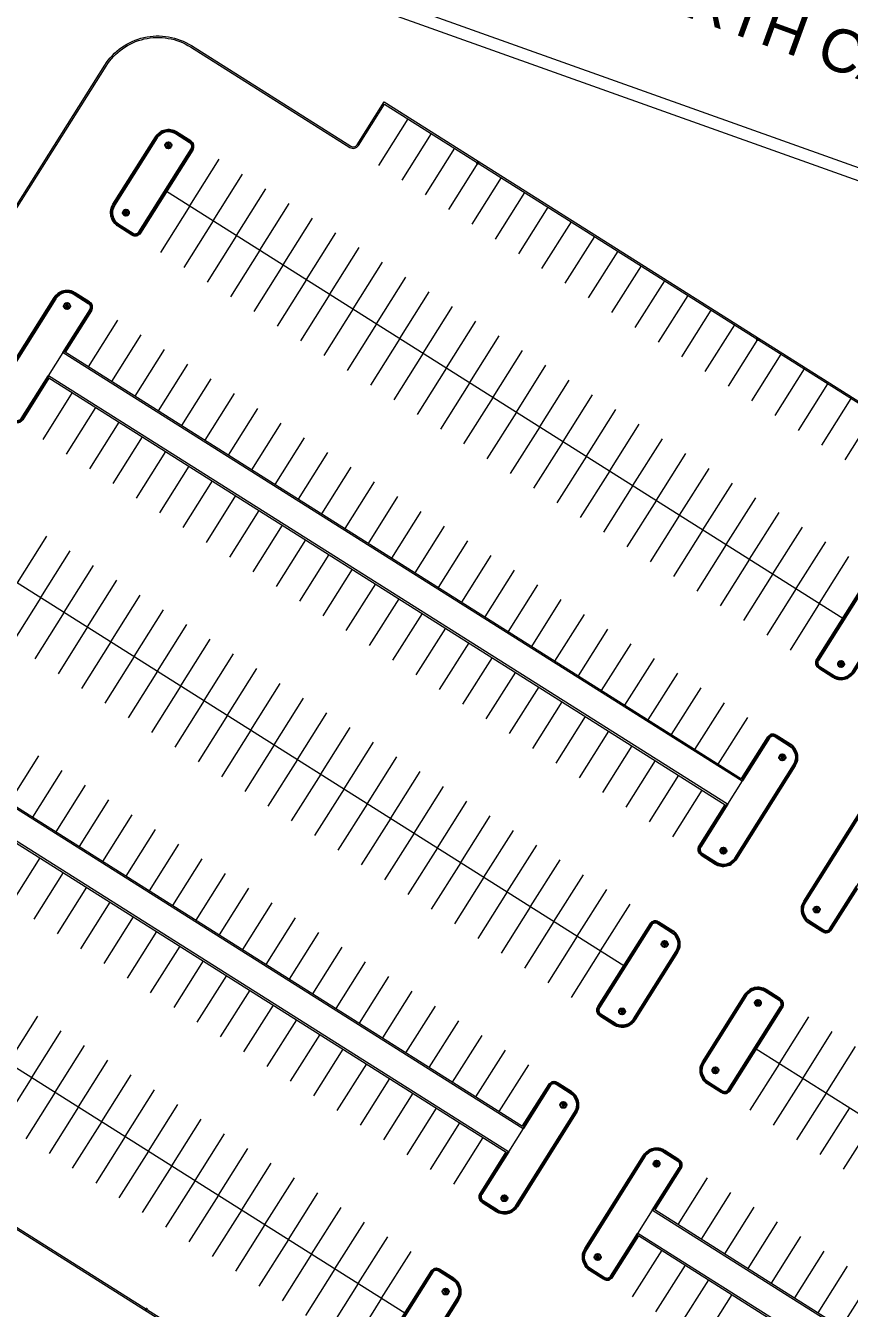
# Model space of a CAD drawing. Header units: feet. Extents: x 6763715 to 6770513, y 1886699 to 1891873.
# Drawn here: x 6766305.8 to 6766574.7, y 1890306.2 to 1890724.6 of the extents above; entities that cross this region are included whole.
import ezdxf

# ---------------------------------------------------------------- set-up
doc = ezdxf.new("R2010")
doc.units = ezdxf.units.FT
doc.header["$LTSCALE"] = 48
doc.header["$MEASUREMENT"] = 0
doc.linetypes.add('PHANTOM2', pattern=[1.25, 0.625, -0.125, 0.125, -0.125, 0.125, -0.125])
doc.layers.get('0').update_dxf_attribs({"lineweight": 0})
for name, color, linetype, lineweight in [('C-PROP', 7, 'PHANTOM2', 0), ('C-ROAD', 5, 'Continuous', 0), ('L-Hedr-Prop', 2, 'Continuous', 18), ('L-SITE-WALK', 6, 'Continuous', 0)]:
    doc.layers.add(name, color=color, linetype=linetype, lineweight=lineweight)
for name, color, linetype in [('C-ROAD-IDEN', 7, 'Continuous'), ('L-Curb-Back-Prop', 5, 'Continuous'), ('L-Curb-Prop', 5, 'Continuous'), ('L-Eqpt-Prop', 4, 'Continuous'), ('L-Lite-Prop', 2, 'Continuous'), ('L-Strp-Prop', 3, 'Continuous')]:
    doc.layers.add(name, color=color, linetype=linetype)
doc.layers.get('L-Lite-Prop').off()
doc.styles.get("Standard").update_dxf_attribs({"font": 'arial.ttf'})

# ---------------------------------------------------------------- blocks, each defined once
blk = doc.blocks.new('Island-End2')
at = {"layer": 'L-Curb-Back-Prop'}
blk.add_lwpolyline([(0, 54), (0, 252, 0.414214), (-18, 270), (-84, 270, 0.414214), (-138, 216), (-138, -216, 0.414214), (-84, -270), (-18, -270, 0.414214), (0, -252), (0, -54)], format="xyb", dxfattribs=at)
at = {"layer": 'L-Curb-Prop'}
blk.add_lwpolyline([(6, 60), (6, 252, 0.414214), (-18, 276), (-84, 276, 0.414214), (-144, 216), (-144, -216, 0.414214), (-84, -276), (-18, -276, 0.414214), (6, -252), (6, -60)], format="xyb", dxfattribs=at)
at = {"layer": 'L-Hedr-Prop'}
blk.add_line((0, -54), (0, 54), dxfattribs=at)
blk = doc.blocks.new('Pkg1')
at = {"layer": 'L-Strp-Prop', "lineweight": 0}
blk.add_line((0, 0), (0, -216), dxfattribs=at)
blk = doc.blocks.new('Island-End')
at = {"layer": 'L-Curb-Back-Prop'}
blk.add_lwpolyline([(-90, -210), (-24, -210, 0.414214), (-6, -192), (-6, 192, 0.414214), (-24, 210), (-90, 210, 0.414214), (-144, 156), (-144, -156, 0.414214)], format="xyb", close=True, dxfattribs=at)
at = {"layer": 'L-Curb-Prop'}
blk.add_lwpolyline([(-90, -216), (-24, -216, 0.414214), (0, -192), (0, 192, 0.414214), (-24, 216), (-90, 216, 0.414214), (-150, 156), (-150, -156, 0.414214)], format="xyb", close=True, dxfattribs=at)
blk = doc.blocks.new('Lite1')
blk.add_line((0, -36), (0, -12))
blk.add_lwpolyline([(34, -104), (34, -36), (-34, -36), (-34, -104)], close=True)
blk.add_circle((0, 0), 12)
at = {"layer": 'Defpoints'}
blk.add_circle((0, -57), 3, dxfattribs=at)
blk = doc.blocks.new('Sign-Aisle')
at = {"transparency": 33554687}
h = blk.add_hatch(color=256, dxfattribs=at)
h.dxf.hatch_style = 1
edge = h.paths.add_edge_path()
edge.add_line((-3.5, 6), (-3.5, -6))
edge.add_line((-3.5, -6), (6.9, 0))
edge.add_line((6.9, 0), (-3.5, 6))
blk.add_lwpolyline([(-3.5, 6), (-3.5, -6), (6.9, 0)], close=True)
blk.add_circle((0, 0), 12)

msp = doc.modelspace()

# ---------------------------------------------------------------- linework, layer by layer
at = {"layer": 'C-PROP', "ltscale": 0.02, "const_width": 6, "elevation": -178.8}
msp.add_lwpolyline([(6769012.67, 1888295.37, 0.136105), (6767938.83, 1887977.76, -0.282387), (6765535.01, 1887963.21), (6765125.2, 1887960.53), (6765008.26, 1888061.18), (6763829.05, 1890965.33), (6763828.78, 1890985.96), (6763983.43, 1891051.43), (6764153.83, 1890819.55), (6764199.85, 1890842), (6764151.8, 1891122.84, -0.016472), (6764351.86, 1891197.56, -0.000343), (6765614.04, 1891619.04, -0.151573), (6766084.72, 1891639.02, -0.00004), (6767109.8, 1891365.37), (6767424.22, 1891242.17)], format="xyb", dxfattribs=at)
at = {"layer": 'C-ROAD', "lineweight": 0}
msp.add_line((6766335.48, 1890764.72), (6767050.72, 1890509.64), dxfattribs=at)
at = {"layer": 'L-Curb-Back-Prop', "lineweight": 0}
for p, q in [((6766510.51, 1890338.23), (6766633.16, 1890260.89)), ((6766628.36, 1890253.27), (6766505.71, 1890330.62))]:
    msp.add_line(p, q, dxfattribs=at)
msp.add_lwpolyline([(6766252.09, 1890627.71), (6766269.85, 1890616.51, 0.414214), (6766271.92, 1890616.97), (6766331.67, 1890711.71, -0.414214), (6766359.94, 1890718.11), (6766411.96, 1890685.31, 0.414214), (6766414.03, 1890685.78), (6766422.83, 1890699.73), (6766606.38, 1890583.98)], format="xyb", dxfattribs=at)
for points in [[(6766318.09, 1890618.01), (6766539.7, 1890478.25)], [(6766534.9, 1890470.64), (6766313.28, 1890610.4)], [(6766200.93, 1890533.47), (6766468.22, 1890364.9)], [(6766463.42, 1890357.29), (6766196.13, 1890525.86)]]:
    msp.add_lwpolyline(points, dxfattribs=at)
at = {"layer": 'L-Curb-Back-Prop', "lineweight": 0, "elevation": 0}
msp.add_lwpolyline([(6766206.43, 1890371.58), (6766215.23, 1890385.54, -0.414214), (6766217.3, 1890386.01), (6766412.26, 1890263.05)], format="xyb", dxfattribs=at)
at = {"layer": 'L-Curb-Prop', "lineweight": 0}
for p, q in [((6766422.99, 1890699.04), (6766605.69, 1890583.82)), ((6766318.77, 1890618.17), (6766539.54, 1890478.94)), ((6766313.44, 1890609.71), (6766534.21, 1890470.48)), ((6766201.62, 1890533.63), (6766468.07, 1890365.6)), ((6766196.28, 1890525.17), (6766462.73, 1890357.14)), ((6766511.2, 1890338.39), (6766633.01, 1890261.58)), ((6766505.87, 1890329.93), (6766627.67, 1890253.12))]:
    msp.add_line(p, q, dxfattribs=at)
msp.add_lwpolyline([(6766251.82, 1890627.28), (6766269.59, 1890616.08, 0.414214), (6766272.34, 1890616.71), (6766332.09, 1890711.44, -0.414214), (6766359.67, 1890717.69), (6766411.69, 1890684.89, 0.414214), (6766414.45, 1890685.51), (6766422.99, 1890699.04)], format="xyb", dxfattribs=at)
at = {"layer": 'L-Curb-Prop', "lineweight": 0, "elevation": 0}
msp.add_lwpolyline([(6766206.27, 1890372.27), (6766214.81, 1890385.81, -0.414214), (6766217.56, 1890386.43), (6766412.53, 1890263.48)], format="xyb", dxfattribs=at)
at = {"layer": 'L-SITE-WALK', "lineweight": 0}
msp.add_lwpolyline([(6766334.13, 1890760.95), (6767049.38, 1890505.87)], dxfattribs=at)
at = {"layer": 'L-Strp-Prop', "lineweight": 0}
for p, q in [((6766351.85, 1890670.6), (6766572.62, 1890531.38)), ((6766234.7, 1890586.07), (6766501.14, 1890418.04)), ((6766170.83, 1890467.92), (6766429.66, 1890304.69)), ((6766544.28, 1890390.83), (6766666.08, 1890314.02))]:
    msp.add_line(p, q, dxfattribs=at)

# ---------------------------------------------------------------- block references
at = {"lineweight": 0}
for name, p, xscale, yscale, zscale, rotation in [('Island-End', (6766351.85, 1890670.6), 0.08333333333333336, 0.08333333333333336, 0.08333333333333336, 327.7626462890574), ('Island-End2', (6766315.68, 1890614.2), 0.08333333333333336, 0.08333333333333336, 0.08333333333333336, 327.7626462890574), ('Island-End', (6766572.62, 1890531.38), 0.0833333333333333, 0.0833333333333333, 0.0833333333333333, 147.7626462890573), ('Island-End2', (6766537.3, 1890474.44), 0.08333333333333336, 0.08333333333333336, 0.08333333333333336, 147.7626462890574), ('Island-End2', (6766579.59, 1890447.77), 0.08333333333333336, 0.08333333333333336, 0.08333333333333336, 327.7626462890574), ('Island-End', (6766501.14, 1890418.04), 0.0833333333333333, 0.0833333333333333, 0.0833333333333333, 147.7626462890573), ('Island-End', (6766544.28, 1890390.83), 0.08333333333333336, 0.08333333333333336, 0.08333333333333336, 327.7626462890574), ('Island-End2', (6766465.82, 1890361.1), 0.08333333333333336, 0.08333333333333336, 0.08333333333333336, 147.7626462890574), ('Island-End2', (6766508.11, 1890334.43), 0.08333333333333336, 0.08333333333333336, 0.08333333333333336, 327.7626462890574), ('Island-End', (6766429.66, 1890304.69), 0.0833333333333333, 0.0833333333333333, 0.0833333333333333, 147.7626462890573)]:
    msp.add_blockref(name, p, dxfattribs=dict(at, xscale=xscale, yscale=yscale, zscale=zscale, rotation=rotation))
at = {"color": 3, "lineweight": 0}
for p, xscale, yscale, zscale, rotation in [((6766430.6, 1890694.24), -0.08333333333333333, 0.08333333333333333, 0.08333333333333333, 327.7626463754844), ((6766430.6, 1890694.24), 0.08333333333333336, 0.08333333333333336, 0.08333333333333336, 327.7626462890574), ((6766438.21, 1890689.44), 0.08333333333333336, 0.08333333333333336, 0.08333333333333336, 327.7626462890574), ((6766445.82, 1890684.64), 0.08333333333333336, 0.08333333333333336, 0.08333333333333336, 327.7626462890574), ((6766359.46, 1890665.8), 0.08333333333333338, 0.08333333333333338, 0.08333333333333338, 147.7626462136919), ((6766453.44, 1890679.84), 0.08333333333333336, 0.08333333333333336, 0.08333333333333336, 327.7626462890574), ((6766367.08, 1890661), 0.08333333333333338, 0.08333333333333338, 0.08333333333333338, 147.7626462136919), ((6766461.05, 1890675.04), 0.08333333333333336, 0.08333333333333336, 0.08333333333333336, 327.7626462890574), ((6766374.69, 1890656.2), 0.08333333333333338, 0.08333333333333338, 0.08333333333333338, 147.7626462136919), ((6766468.66, 1890670.24), 0.08333333333333336, 0.08333333333333336, 0.08333333333333336, 327.7626462890574), ((6766382.3, 1890651.4), 0.08333333333333338, 0.08333333333333338, 0.08333333333333338, 147.7626462136919), ((6766359.46, 1890665.8), 0.08333333333333336, 0.08333333333333336, 0.08333333333333336, 327.7626462890574), ((6766359.46, 1890665.8), -0.08333333333333333, 0.08333333333333333, 0.08333333333333333, 327.7626462275252), ((6766476.28, 1890665.44), 0.08333333333333336, 0.08333333333333336, 0.08333333333333336, 327.7626462890574), ((6766367.08, 1890661), 0.08333333333333336, 0.08333333333333336, 0.08333333333333336, 327.7626462890574), ((6766389.91, 1890646.6), 0.08333333333333338, 0.08333333333333338, 0.08333333333333338, 147.7626462136918), ((6766483.89, 1890660.64), 0.08333333333333336, 0.08333333333333336, 0.08333333333333336, 327.7626462890574), ((6766374.69, 1890656.2), 0.08333333333333336, 0.08333333333333336, 0.08333333333333336, 327.7626462890574), ((6766397.53, 1890641.8), 0.08333333333333338, 0.08333333333333338, 0.08333333333333338, 147.7626462136918), ((6766491.5, 1890655.84), 0.08333333333333336, 0.08333333333333336, 0.08333333333333336, 327.7626462890574), ((6766382.3, 1890651.4), 0.08333333333333336, 0.08333333333333336, 0.08333333333333336, 327.7626462890574), ((6766405.14, 1890637), 0.08333333333333338, 0.08333333333333338, 0.08333333333333338, 147.7626462136918), ((6766499.11, 1890651.03), 0.08333333333333336, 0.08333333333333336, 0.08333333333333336, 327.7626462890574), ((6766389.91, 1890646.6), 0.08333333333333336, 0.08333333333333336, 0.08333333333333336, 327.7626462890574), ((6766412.75, 1890632.2), 0.08333333333333338, 0.08333333333333338, 0.08333333333333338, 147.7626462136918), ((6766506.73, 1890646.23), 0.08333333333333336, 0.08333333333333336, 0.08333333333333336, 327.7626462890574), ((6766397.53, 1890641.8), 0.08333333333333336, 0.08333333333333336, 0.08333333333333336, 327.7626462890574), ((6766420.37, 1890627.4), 0.08333333333333338, 0.08333333333333338, 0.08333333333333338, 147.7626462136918), ((6766514.34, 1890641.43), 0.08333333333333336, 0.08333333333333336, 0.08333333333333336, 327.7626462890574), ((6766405.14, 1890637), 0.08333333333333336, 0.08333333333333336, 0.08333333333333336, 327.7626462890574), ((6766427.98, 1890622.6), 0.08333333333333338, 0.08333333333333338, 0.08333333333333338, 147.7626462136918), ((6766435.59, 1890617.8), 0.08333333333333338, 0.08333333333333338, 0.08333333333333338, 147.7626462136918), ((6766521.95, 1890636.63), 0.08333333333333336, 0.08333333333333336, 0.08333333333333336, 327.7626462890574), ((6766326.39, 1890613.36), 0.08333333333333338, 0.08333333333333338, 0.08333333333333338, 147.7626462136919), ((6766412.75, 1890632.2), 0.08333333333333336, 0.08333333333333336, 0.08333333333333336, 327.7626462890574), ((6766529.56, 1890631.83), 0.08333333333333336, 0.08333333333333336, 0.08333333333333336, 327.7626462890574), ((6766420.36, 1890627.4), 0.08333333333333336, 0.08333333333333336, 0.08333333333333336, 327.7626462890574), ((6766443.2, 1890613), 0.08333333333333338, 0.08333333333333338, 0.08333333333333338, 147.7626462136918), ((6766537.18, 1890627.03), 0.08333333333333336, 0.08333333333333336, 0.08333333333333336, 327.7626462890574), ((6766334, 1890608.56), 0.08333333333333338, 0.08333333333333338, 0.08333333333333338, 147.7626462136919), ((6766427.98, 1890622.6), 0.08333333333333336, 0.08333333333333336, 0.08333333333333336, 327.7626462890574), ((6766450.82, 1890608.19), 0.08333333333333338, 0.08333333333333338, 0.08333333333333338, 147.7626462136918), ((6766544.79, 1890622.23), 0.08333333333333336, 0.08333333333333336, 0.08333333333333336, 327.7626462890574), ((6766341.62, 1890603.76), 0.08333333333333338, 0.08333333333333338, 0.08333333333333338, 147.7626462136919), ((6766435.59, 1890617.8), 0.08333333333333336, 0.08333333333333336, 0.08333333333333336, 327.7626462890574), ((6766458.43, 1890603.39), 0.08333333333333338, 0.08333333333333338, 0.08333333333333338, 147.7626462136918), ((6766552.4, 1890617.43), 0.08333333333333336, 0.08333333333333336, 0.08333333333333336, 327.7626462890574), ((6766349.23, 1890598.96), 0.08333333333333338, 0.08333333333333338, 0.08333333333333338, 147.7626462136919), ((6766443.2, 1890612.99), 0.08333333333333336, 0.08333333333333336, 0.08333333333333336, 327.7626462890574), ((6766466.04, 1890598.59), 0.08333333333333338, 0.08333333333333338, 0.08333333333333338, 147.7626462136918), ((6766560.01, 1890612.63), 0.08333333333333336, 0.08333333333333336, 0.08333333333333336, 327.7626462890574), ((6766356.84, 1890594.16), 0.08333333333333338, 0.08333333333333338, 0.08333333333333338, 147.7626462136918), ((6766450.82, 1890608.19), 0.08333333333333336, 0.08333333333333336, 0.08333333333333336, 327.7626462890574), ((6766473.65, 1890593.79), 0.08333333333333338, 0.08333333333333338, 0.08333333333333338, 147.7626462136918), ((6766567.63, 1890607.83), 0.08333333333333336, 0.08333333333333336, 0.08333333333333336, 327.7626462890574), ((6766321.06, 1890604.9), 0.08333333333333336, 0.08333333333333336, 0.08333333333333336, 327.7626462890574), ((6766321.06, 1890604.9), -0.08333333333333333, 0.08333333333333333, 0.08333333333333333, 327.7626463510293), ((6766364.45, 1890589.36), 0.08333333333333338, 0.08333333333333338, 0.08333333333333338, 147.7626462136918), ((6766458.43, 1890603.39), 0.08333333333333336, 0.08333333333333336, 0.08333333333333336, 327.7626462890574), ((6766481.27, 1890588.99), 0.08333333333333338, 0.08333333333333338, 0.08333333333333338, 147.7626462136918), ((6766328.67, 1890600.1), 0.08333333333333336, 0.08333333333333336, 0.08333333333333336, 327.7626462890574), ((6766372.07, 1890584.56), 0.08333333333333338, 0.08333333333333338, 0.08333333333333338, 147.7626462136918), ((6766488.88, 1890584.19), 0.08333333333333338, 0.08333333333333338, 0.08333333333333338, 147.7626462136918), ((6766575.24, 1890603.03), 0.08333333333333336, 0.08333333333333336, 0.08333333333333336, 327.7626462890574), ((6766336.28, 1890595.3), 0.08333333333333336, 0.08333333333333336, 0.08333333333333336, 327.7626462890574), ((6766379.68, 1890579.76), 0.08333333333333338, 0.08333333333333338, 0.08333333333333338, 147.7626462136918), ((6766466.04, 1890598.59), 0.08333333333333336, 0.08333333333333336, 0.08333333333333336, 327.7626462890574), ((6766582.85, 1890598.23), 0.08333333333333336, 0.08333333333333336, 0.08333333333333336, 327.7626462890574), ((6766473.65, 1890593.79), 0.08333333333333336, 0.08333333333333336, 0.08333333333333336, 327.7626462890574), ((6766496.49, 1890579.39), 0.08333333333333338, 0.08333333333333338, 0.08333333333333338, 147.7626462136918), ((6766343.89, 1890590.5), 0.08333333333333336, 0.08333333333333336, 0.08333333333333336, 327.7626462890574), ((6766387.29, 1890574.96), 0.08333333333333338, 0.08333333333333338, 0.08333333333333338, 147.7626462136918), ((6766481.27, 1890588.99), 0.08333333333333336, 0.08333333333333336, 0.08333333333333336, 327.7626462890574), ((6766504.1, 1890574.59), 0.08333333333333338, 0.08333333333333338, 0.08333333333333338, 147.7626462136918), ((6766351.51, 1890585.7), 0.08333333333333336, 0.08333333333333336, 0.08333333333333336, 327.7626462890574), ((6766394.91, 1890570.15), 0.08333333333333338, 0.08333333333333338, 0.08333333333333338, 147.7626462136918), ((6766488.88, 1890584.19), 0.08333333333333336, 0.08333333333333336, 0.08333333333333336, 327.7626462890574), ((6766511.72, 1890569.79), 0.08333333333333338, 0.08333333333333338, 0.08333333333333338, 147.7626462136918), ((6766359.12, 1890580.9), 0.08333333333333336, 0.08333333333333336, 0.08333333333333336, 327.7626462890574), ((6766402.52, 1890565.35), 0.08333333333333338, 0.08333333333333338, 0.08333333333333338, 147.7626462136918), ((6766496.49, 1890579.39), 0.08333333333333336, 0.08333333333333336, 0.08333333333333336, 327.7626462890574), ((6766519.33, 1890564.99), 0.08333333333333338, 0.08333333333333338, 0.08333333333333338, 147.7626462136918), ((6766366.73, 1890576.1), 0.08333333333333336, 0.08333333333333336, 0.08333333333333336, 327.7626462890574), ((6766410.13, 1890560.55), 0.08333333333333338, 0.08333333333333338, 0.08333333333333338, 147.7626462136918), ((6766504.1, 1890574.59), 0.08333333333333336, 0.08333333333333336, 0.08333333333333336, 327.7626462890574), ((6766526.94, 1890560.19), 0.08333333333333338, 0.08333333333333338, 0.08333333333333338, 147.7626462136918), ((6766374.35, 1890571.3), 0.08333333333333336, 0.08333333333333336, 0.08333333333333336, 327.7626462890574), ((6766417.74, 1890555.75), 0.08333333333333338, 0.08333333333333338, 0.08333333333333338, 147.7626462136918), ((6766511.72, 1890569.79), 0.08333333333333336, 0.08333333333333336, 0.08333333333333336, 327.7626462890574), ((6766534.55, 1890555.39), 0.08333333333333338, 0.08333333333333338, 0.08333333333333338, 147.7626462136918), ((6766381.96, 1890566.5), 0.08333333333333336, 0.08333333333333336, 0.08333333333333336, 327.7626462890574), ((6766425.36, 1890550.95), 0.08333333333333338, 0.08333333333333338, 0.08333333333333338, 147.7626462136918), ((6766542.17, 1890550.58), 0.08333333333333338, 0.08333333333333338, 0.08333333333333338, 147.7626462136918), ((6766389.57, 1890561.7), 0.08333333333333336, 0.08333333333333336, 0.08333333333333336, 327.7626462890574), ((6766519.33, 1890564.99), 0.08333333333333336, 0.08333333333333336, 0.08333333333333336, 327.7626462890574), ((6766303.21, 1890542.86), 0.08333333333333338, 0.08333333333333338, 0.08333333333333338, 147.7626462136919), ((6766432.97, 1890546.15), 0.08333333333333338, 0.08333333333333338, 0.08333333333333338, 147.7626462136918), ((6766526.94, 1890560.19), 0.08333333333333336, 0.08333333333333336, 0.08333333333333336, 327.7626462890574), ((6766549.78, 1890545.78), 0.08333333333333338, 0.08333333333333338, 0.08333333333333338, 147.7626462136918), ((6766310.82, 1890538.06), 0.08333333333333338, 0.08333333333333338, 0.08333333333333338, 147.7626462136919), ((6766397.18, 1890556.89), 0.08333333333333336, 0.08333333333333336, 0.08333333333333336, 327.7626462890574), ((6766440.58, 1890541.35), 0.08333333333333338, 0.08333333333333338, 0.08333333333333338, 147.7626462136918), ((6766534.55, 1890555.38), 0.08333333333333336, 0.08333333333333336, 0.08333333333333336, 327.7626462890574), ((6766557.39, 1890540.98), 0.08333333333333338, 0.08333333333333338, 0.08333333333333338, 147.7626462136918), ((6766404.8, 1890552.09), 0.08333333333333336, 0.08333333333333336, 0.08333333333333336, 327.7626462890574), ((6766448.19, 1890536.55), 0.08333333333333338, 0.08333333333333338, 0.08333333333333338, 147.7626462136918), ((6766542.17, 1890550.58), 0.08333333333333336, 0.08333333333333336, 0.08333333333333336, 327.7626462890574), ((6766565, 1890536.18), 0.08333333333333338, 0.08333333333333338, 0.08333333333333338, 147.7626462136918), ((6766565, 1890536.18), -0.08333333333333334, 0.08333333333333333, 0.08333333333333333, 147.7626462890575), ((6766318.44, 1890533.26), 0.08333333333333338, 0.08333333333333338, 0.08333333333333338, 147.7626462136918), ((6766412.41, 1890547.29), 0.08333333333333336, 0.08333333333333336, 0.08333333333333336, 327.7626462890574), ((6766455.81, 1890531.75), 0.08333333333333338, 0.08333333333333338, 0.08333333333333338, 147.7626462136918), ((6766549.78, 1890545.78), 0.08333333333333336, 0.08333333333333336, 0.08333333333333336, 327.7626462890574), ((6766326.05, 1890528.46), 0.08333333333333338, 0.08333333333333338, 0.08333333333333338, 147.7626462136918), ((6766420.02, 1890542.49), 0.08333333333333336, 0.08333333333333336, 0.08333333333333336, 327.7626462890574), ((6766463.42, 1890526.95), 0.08333333333333338, 0.08333333333333338, 0.08333333333333338, 147.7626462136918), ((6766557.39, 1890540.98), 0.08333333333333336, 0.08333333333333336, 0.08333333333333336, 327.7626462890574), ((6766310.82, 1890538.06), 0.08333333333333336, 0.08333333333333336, 0.08333333333333336, 327.7626462890574), ((6766333.66, 1890523.66), 0.08333333333333338, 0.08333333333333338, 0.08333333333333338, 147.7626462136918), ((6766427.63, 1890537.69), 0.08333333333333336, 0.08333333333333336, 0.08333333333333336, 327.7626462890574), ((6766471.03, 1890522.15), 0.08333333333333338, 0.08333333333333338, 0.08333333333333338, 147.7626462136918), ((6766318.44, 1890533.26), 0.08333333333333336, 0.08333333333333336, 0.08333333333333336, 327.7626462890574), ((6766341.27, 1890518.86), 0.08333333333333338, 0.08333333333333338, 0.08333333333333338, 147.7626462136918), ((6766435.25, 1890532.89), 0.08333333333333336, 0.08333333333333336, 0.08333333333333336, 327.7626462890574), ((6766478.64, 1890517.35), 0.08333333333333338, 0.08333333333333338, 0.08333333333333338, 147.7626462136918), ((6766565, 1890536.18), 0.08333333333333336, 0.08333333333333336, 0.08333333333333336, 327.7626462890574), ((6766326.05, 1890528.46), 0.08333333333333336, 0.08333333333333336, 0.08333333333333336, 327.7626462890574), ((6766348.89, 1890514.05), 0.08333333333333338, 0.08333333333333338, 0.08333333333333338, 147.7626462136918), ((6766442.86, 1890528.09), 0.08333333333333336, 0.08333333333333336, 0.08333333333333336, 327.7626462890574), ((6766356.5, 1890509.25), 0.08333333333333338, 0.08333333333333338, 0.08333333333333338, 147.7626462136918), ((6766486.26, 1890512.54), 0.08333333333333338, 0.08333333333333338, 0.08333333333333338, 147.7626462136918), ((6766333.66, 1890523.66), 0.08333333333333336, 0.08333333333333336, 0.08333333333333336, 327.7626462890574), ((6766364.11, 1890504.45), 0.08333333333333338, 0.08333333333333338, 0.08333333333333338, 147.7626462136918), ((6766450.47, 1890523.29), 0.08333333333333336, 0.08333333333333336, 0.08333333333333336, 327.7626462890574), ((6766493.87, 1890507.74), 0.08333333333333338, 0.08333333333333338, 0.08333333333333338, 147.7626462136918), ((6766341.27, 1890518.85), 0.08333333333333336, 0.08333333333333336, 0.08333333333333336, 327.7626462890574), ((6766458.08, 1890518.49), 0.08333333333333336, 0.08333333333333336, 0.08333333333333336, 327.7626462890574), ((6766501.48, 1890502.94), 0.08333333333333338, 0.08333333333333338, 0.08333333333333338, 147.7626462136918), ((6766348.89, 1890514.05), 0.08333333333333336, 0.08333333333333336, 0.08333333333333336, 327.7626462890574), ((6766371.72, 1890499.65), 0.08333333333333338, 0.08333333333333338, 0.08333333333333338, 147.7626462136918), ((6766465.7, 1890513.69), 0.08333333333333336, 0.08333333333333336, 0.08333333333333336, 327.7626462890574), ((6766509.09, 1890498.14), 0.08333333333333338, 0.08333333333333338, 0.08333333333333338, 147.7626462136918), ((6766356.5, 1890509.25), 0.08333333333333336, 0.08333333333333336, 0.08333333333333336, 327.7626462890574), ((6766379.34, 1890494.85), 0.08333333333333338, 0.08333333333333338, 0.08333333333333338, 147.7626462136918), ((6766473.31, 1890508.89), 0.08333333333333336, 0.08333333333333336, 0.08333333333333336, 327.7626462890574), ((6766516.71, 1890493.34), 0.08333333333333338, 0.08333333333333338, 0.08333333333333338, 147.7626462136918), ((6766364.11, 1890504.45), 0.08333333333333336, 0.08333333333333336, 0.08333333333333336, 327.7626462890574), ((6766386.95, 1890490.05), 0.08333333333333338, 0.08333333333333338, 0.08333333333333338, 147.7626462136918), ((6766480.92, 1890504.09), 0.08333333333333336, 0.08333333333333336, 0.08333333333333336, 327.7626462890574), ((6766524.32, 1890488.54), 0.08333333333333338, 0.08333333333333338, 0.08333333333333338, 147.7626462136918), ((6766371.72, 1890499.65), 0.08333333333333336, 0.08333333333333336, 0.08333333333333336, 327.7626462890574), ((6766394.56, 1890485.25), 0.08333333333333338, 0.08333333333333338, 0.08333333333333338, 147.7626462136918), ((6766488.53, 1890499.28), 0.08333333333333336, 0.08333333333333336, 0.08333333333333336, 327.7626462890574), ((6766531.93, 1890483.74), 0.08333333333333338, 0.08333333333333338, 0.08333333333333338, 147.7626462136918), ((6766531.93, 1890483.74), -0.08333333333333334, 0.08333333333333333, 0.08333333333333333, 147.7626462890575), ((6766379.34, 1890494.85), 0.08333333333333336, 0.08333333333333336, 0.08333333333333336, 327.7626462890574), ((6766402.17, 1890480.45), 0.08333333333333338, 0.08333333333333338, 0.08333333333333338, 147.7626462136918), ((6766496.15, 1890494.48), 0.08333333333333336, 0.08333333333333336, 0.08333333333333336, 327.7626462890574), ((6766409.79, 1890475.65), 0.08333333333333338, 0.08333333333333338, 0.08333333333333338, 147.7626462136918), ((6766300.59, 1890471.21), 0.08333333333333338, 0.08333333333333338, 0.08333333333333338, 147.7626462136918), ((6766386.95, 1890490.05), 0.08333333333333336, 0.08333333333333336, 0.08333333333333336, 327.7626462890574), ((6766503.76, 1890489.68), 0.08333333333333336, 0.08333333333333336, 0.08333333333333336, 327.7626462890574), ((6766394.56, 1890485.25), 0.08333333333333336, 0.08333333333333336, 0.08333333333333336, 327.7626462890574), ((6766417.4, 1890470.85), 0.08333333333333338, 0.08333333333333338, 0.08333333333333338, 147.7626462136918), ((6766511.37, 1890484.88), 0.08333333333333336, 0.08333333333333336, 0.08333333333333336, 327.7626462890574), ((6766308.2, 1890466.41), 0.08333333333333338, 0.08333333333333338, 0.08333333333333338, 147.7626462136918), ((6766402.17, 1890480.45), -0.08333333333333333, 0.08333333333333333, 0.08333333333333333, 327.7626462275252), ((6766425.01, 1890466.05), 0.08333333333333338, 0.08333333333333338, 0.08333333333333338, 147.7626462136918), ((6766518.98, 1890480.08), 0.08333333333333336, 0.08333333333333336, 0.08333333333333336, 327.7626462890574), ((6766315.81, 1890461.61), 0.08333333333333338, 0.08333333333333338, 0.08333333333333338, 147.7626462136918), ((6766409.79, 1890475.65), 0.08333333333333336, 0.08333333333333336, 0.08333333333333336, 327.7626462890574), ((6766432.62, 1890461.25), 0.08333333333333338, 0.08333333333333338, 0.08333333333333338, 147.7626462136918), ((6766526.6, 1890475.28), 0.08333333333333336, 0.08333333333333336, 0.08333333333333336, 327.7626462890574), ((6766323.43, 1890456.81), 0.08333333333333338, 0.08333333333333338, 0.08333333333333338, 147.7626462136918), ((6766417.4, 1890470.85), 0.08333333333333336, 0.08333333333333336, 0.08333333333333336, 327.7626462890574), ((6766440.24, 1890456.44), 0.08333333333333338, 0.08333333333333338, 0.08333333333333338, 147.7626462136918), ((6766331.04, 1890452.01), 0.08333333333333338, 0.08333333333333338, 0.08333333333333338, 147.7626462136918), ((6766425.01, 1890466.05), 0.08333333333333336, 0.08333333333333336, 0.08333333333333336, 327.7626462890574), ((6766447.85, 1890451.64), 0.08333333333333338, 0.08333333333333338, 0.08333333333333338, 147.7626462136918), ((6766338.65, 1890447.21), 0.08333333333333338, 0.08333333333333338, 0.08333333333333338, 147.7626462136918), ((6766432.62, 1890461.24), 0.08333333333333336, 0.08333333333333336, 0.08333333333333336, 327.7626462890574), ((6766455.46, 1890446.84), 0.08333333333333338, 0.08333333333333338, 0.08333333333333338, 147.7626462136918), ((6766346.26, 1890442.41), 0.08333333333333338, 0.08333333333333338, 0.08333333333333338, 147.7626462136918), ((6766463.08, 1890442.04), 0.08333333333333338, 0.08333333333333338, 0.08333333333333338, 147.7626462136918), ((6766310.48, 1890453.15), 0.08333333333333336, 0.08333333333333336, 0.08333333333333336, 327.7626462890574), ((6766353.88, 1890437.61), 0.08333333333333338, 0.08333333333333338, 0.08333333333333338, 147.7626462136918), ((6766440.24, 1890456.44), 0.08333333333333336, 0.08333333333333336, 0.08333333333333336, 327.7626462890574), ((6766447.85, 1890451.64), 0.08333333333333336, 0.08333333333333336, 0.08333333333333336, 327.7626462890574), ((6766470.69, 1890437.24), 0.08333333333333338, 0.08333333333333338, 0.08333333333333338, 147.7626462136918), ((6766318.09, 1890448.35), 0.08333333333333336, 0.08333333333333336, 0.08333333333333336, 327.7626462890574), ((6766361.49, 1890432.81), 0.08333333333333338, 0.08333333333333338, 0.08333333333333338, 147.7626462136918), ((6766455.46, 1890446.84), 0.08333333333333336, 0.08333333333333336, 0.08333333333333336, 327.7626462890574), ((6766478.3, 1890432.44), 0.08333333333333338, 0.08333333333333338, 0.08333333333333338, 147.7626462136918), ((6766325.7, 1890443.55), 0.08333333333333336, 0.08333333333333336, 0.08333333333333336, 327.7626462890574), ((6766369.1, 1890428.01), 0.08333333333333338, 0.08333333333333338, 0.08333333333333338, 147.7626462136918), ((6766463.07, 1890442.04), 0.08333333333333336, 0.08333333333333336, 0.08333333333333336, 327.7626462890574), ((6766485.91, 1890427.64), 0.08333333333333338, 0.08333333333333338, 0.08333333333333338, 147.7626462136918), ((6766333.32, 1890438.75), 0.08333333333333336, 0.08333333333333336, 0.08333333333333336, 327.7626462890574), ((6766376.71, 1890423.21), 0.08333333333333338, 0.08333333333333338, 0.08333333333333338, 147.7626462136918), ((6766470.69, 1890437.24), 0.08333333333333336, 0.08333333333333336, 0.08333333333333336, 327.7626462890574), ((6766493.53, 1890422.84), 0.08333333333333338, 0.08333333333333338, 0.08333333333333338, 147.7626462136918), ((6766493.53, 1890422.84), -0.08333333333333334, 0.08333333333333333, 0.08333333333333333, 147.7626462890575), ((6766340.93, 1890433.95), 0.08333333333333336, 0.08333333333333336, 0.08333333333333336, 327.7626462890574), ((6766384.33, 1890418.4), 0.08333333333333338, 0.08333333333333338, 0.08333333333333338, 147.7626462136918), ((6766478.3, 1890432.44), 0.08333333333333336, 0.08333333333333336, 0.08333333333333336, 327.7626462890574), ((6766348.54, 1890429.15), 0.08333333333333336, 0.08333333333333336, 0.08333333333333336, 327.7626462890574), ((6766391.94, 1890413.6), 0.08333333333333338, 0.08333333333333338, 0.08333333333333338, 147.7626462136918), ((6766485.91, 1890427.64), 0.08333333333333336, 0.08333333333333336, 0.08333333333333336, 327.7626462890574), ((6766356.15, 1890424.35), 0.08333333333333336, 0.08333333333333336, 0.08333333333333336, 327.7626462890574), ((6766399.55, 1890408.8), 0.08333333333333338, 0.08333333333333338, 0.08333333333333338, 147.7626462136918), ((6766363.77, 1890419.55), 0.08333333333333336, 0.08333333333333336, 0.08333333333333336, 327.7626462890574), ((6766407.16, 1890404), 0.08333333333333338, 0.08333333333333338, 0.08333333333333338, 147.7626462136918), ((6766493.53, 1890422.84), 0.08333333333333336, 0.08333333333333336, 0.08333333333333336, 327.7626462890574), ((6766371.38, 1890414.75), 0.08333333333333336, 0.08333333333333336, 0.08333333333333336, 327.7626462890574), ((6766414.78, 1890399.2), 0.08333333333333338, 0.08333333333333338, 0.08333333333333338, 147.7626462136918), ((6766378.99, 1890409.95), 0.08333333333333336, 0.08333333333333336, 0.08333333333333336, 327.7626462890574), ((6766422.39, 1890394.4), 0.08333333333333338, 0.08333333333333338, 0.08333333333333338, 147.7626462136918), ((6766386.6, 1890405.14), 0.08333333333333336, 0.08333333333333336, 0.08333333333333336, 327.7626462890574), ((6766430, 1890389.6), 0.08333333333333338, 0.08333333333333338, 0.08333333333333338, 147.7626462136918), ((6766300.24, 1890386.31), 0.08333333333333338, 0.08333333333333338, 0.08333333333333338, 147.7626462136918), ((6766394.22, 1890400.34), 0.08333333333333336, 0.08333333333333336, 0.08333333333333336, 327.7626462890574), ((6766437.62, 1890384.8), 0.08333333333333338, 0.08333333333333338, 0.08333333333333338, 147.7626462136918), ((6766551.89, 1890386.03), 0.08333333333333338, 0.08333333333333338, 0.08333333333333338, 147.7626462136918), ((6766307.86, 1890381.51), 0.08333333333333338, 0.08333333333333338, 0.08333333333333338, 147.7626462136918), ((6766401.83, 1890395.54), 0.08333333333333336, 0.08333333333333336, 0.08333333333333336, 327.7626462890574), ((6766445.23, 1890380), 0.08333333333333338, 0.08333333333333338, 0.08333333333333338, 147.7626462136918), ((6766559.5, 1890381.23), 0.08333333333333338, 0.08333333333333338, 0.08333333333333338, 147.7626462136918), ((6766315.47, 1890376.71), 0.08333333333333338, 0.08333333333333338, 0.08333333333333338, 147.7626462136918), ((6766409.44, 1890390.74), 0.08333333333333336, 0.08333333333333336, 0.08333333333333336, 327.7626462890574), ((6766452.84, 1890375.2), 0.08333333333333338, 0.08333333333333338, 0.08333333333333338, 147.7626462136918), ((6766567.11, 1890376.43), 0.08333333333333338, 0.08333333333333338, 0.08333333333333338, 147.7626462136918), ((6766323.08, 1890371.91), 0.08333333333333338, 0.08333333333333338, 0.08333333333333338, 147.7626462136918), ((6766417.06, 1890385.94), 0.08333333333333336, 0.08333333333333336, 0.08333333333333336, 327.7626462890574), ((6766551.89, 1890386.03), 0.08333333333333336, 0.08333333333333336, 0.08333333333333336, 327.7626462890574), ((6766551.89, 1890386.03), -0.08333333333333333, 0.08333333333333333, 0.08333333333333333, 327.7626462275252), ((6766307.86, 1890381.51), 0.08333333333333336, 0.08333333333333336, 0.08333333333333336, 327.7626462890574), ((6766330.69, 1890367.11), 0.08333333333333338, 0.08333333333333338, 0.08333333333333338, 147.7626462136918), ((6766460.45, 1890370.4), 0.08333333333333338, 0.08333333333333338, 0.08333333333333338, 147.7626462136918), ((6766460.45, 1890370.4), -0.08333333333333334, 0.08333333333333333, 0.08333333333333333, 147.7626462890575), ((6766338.31, 1890362.3), 0.08333333333333338, 0.08333333333333338, 0.08333333333333338, 147.7626462136918), ((6766424.67, 1890381.14), 0.08333333333333336, 0.08333333333333336, 0.08333333333333336, 327.7626462890574), ((6766559.5, 1890381.23), 0.08333333333333336, 0.08333333333333336, 0.08333333333333336, 327.7626462890574), ((6766315.47, 1890376.71), 0.08333333333333336, 0.08333333333333336, 0.08333333333333336, 327.7626462890574), ((6766432.28, 1890376.34), 0.08333333333333336, 0.08333333333333336, 0.08333333333333336, 327.7626462890574), ((6766567.11, 1890376.43), 0.08333333333333336, 0.08333333333333336, 0.08333333333333336, 327.7626462890574), ((6766323.08, 1890371.91), 0.08333333333333336, 0.08333333333333336, 0.08333333333333336, 327.7626462890574), ((6766345.92, 1890357.5), 0.08333333333333338, 0.08333333333333338, 0.08333333333333338, 147.7626462136918), ((6766439.89, 1890371.54), 0.08333333333333336, 0.08333333333333336, 0.08333333333333336, 327.7626462890574), ((6766574.73, 1890371.63), 0.08333333333333336, 0.08333333333333336, 0.08333333333333336, 327.7626462890574), ((6766330.69, 1890367.1), 0.08333333333333336, 0.08333333333333336, 0.08333333333333336, 327.7626462890574), ((6766353.53, 1890352.7), 0.08333333333333338, 0.08333333333333338, 0.08333333333333338, 147.7626462136918), ((6766447.51, 1890366.74), 0.08333333333333336, 0.08333333333333336, 0.08333333333333336, 327.7626462890574), ((6766582.34, 1890366.83), 0.08333333333333336, 0.08333333333333336, 0.08333333333333336, 327.7626462890574), ((6766338.31, 1890362.3), 0.08333333333333336, 0.08333333333333336, 0.08333333333333336, 327.7626462890574), ((6766361.15, 1890347.9), 0.08333333333333338, 0.08333333333333338, 0.08333333333333338, 147.7626462136918), ((6766455.12, 1890361.94), 0.08333333333333336, 0.08333333333333336, 0.08333333333333336, 327.7626462890574), ((6766345.92, 1890357.5), 0.08333333333333336, 0.08333333333333336, 0.08333333333333336, 327.7626462890574), ((6766368.76, 1890343.1), 0.08333333333333338, 0.08333333333333338, 0.08333333333333338, 147.7626462136918), ((6766353.53, 1890352.7), 0.08333333333333336, 0.08333333333333336, 0.08333333333333336, 327.7626462890574), ((6766376.37, 1890338.3), 0.08333333333333338, 0.08333333333333338, 0.08333333333333338, 147.7626462136918), ((6766383.98, 1890333.5), 0.08333333333333338, 0.08333333333333338, 0.08333333333333338, 147.7626462136918), ((6766518.82, 1890333.59), 0.08333333333333338, 0.08333333333333338, 0.08333333333333338, 147.7626462136918), ((6766361.14, 1890347.9), 0.08333333333333336, 0.08333333333333336, 0.08333333333333336, 327.7626462890574), ((6766391.6, 1890328.7), 0.08333333333333338, 0.08333333333333338, 0.08333333333333338, 147.7626462136918), ((6766526.43, 1890328.79), 0.08333333333333338, 0.08333333333333338, 0.08333333333333338, 147.7626462136918), ((6766368.76, 1890343.1), 0.08333333333333336, 0.08333333333333336, 0.08333333333333336, 327.7626462890574), ((6766376.37, 1890338.3), 0.08333333333333336, 0.08333333333333336, 0.08333333333333336, 327.7626462890574), ((6766399.21, 1890323.9), 0.08333333333333338, 0.08333333333333338, 0.08333333333333338, 147.7626462136918), ((6766534.04, 1890323.99), 0.08333333333333338, 0.08333333333333338, 0.08333333333333338, 147.7626462136918), ((6766383.98, 1890333.5), 0.08333333333333336, 0.08333333333333336, 0.08333333333333336, 327.7626462890574), ((6766406.82, 1890319.1), 0.08333333333333338, 0.08333333333333338, 0.08333333333333338, 147.7626462136918), ((6766541.65, 1890319.19), 0.08333333333333338, 0.08333333333333338, 0.08333333333333338, 147.7626462136918), ((6766391.6, 1890328.7), 0.08333333333333336, 0.08333333333333336, 0.08333333333333336, 327.7626462890574), ((6766414.43, 1890314.3), 0.08333333333333338, 0.08333333333333338, 0.08333333333333338, 147.7626462136918), ((6766549.27, 1890314.39), 0.08333333333333338, 0.08333333333333338, 0.08333333333333338, 147.7626462136918), ((6766399.21, 1890323.9), 0.08333333333333336, 0.08333333333333336, 0.08333333333333336, 327.7626462890574), ((6766422.05, 1890309.5), 0.08333333333333338, 0.08333333333333338, 0.08333333333333338, 147.7626462136918), ((6766422.05, 1890309.5), -0.08333333333333334, 0.08333333333333333, 0.08333333333333333, 147.7626462890575), ((6766513.48, 1890325.13), 0.08333333333333336, 0.08333333333333336, 0.08333333333333336, 327.7626462890574), ((6766513.48, 1890325.13), -0.08333333333333333, 0.08333333333333333, 0.08333333333333333, 327.7626462275252), ((6766556.88, 1890309.58), 0.08333333333333338, 0.08333333333333338, 0.08333333333333338, 147.7626462136918), ((6766406.82, 1890319.1), 0.08333333333333336, 0.08333333333333336, 0.08333333333333336, 327.7626462890574), ((6766521.09, 1890320.33), 0.08333333333333336, 0.08333333333333336, 0.08333333333333336, 327.7626462890574), ((6766564.49, 1890304.78), 0.08333333333333338, 0.08333333333333338, 0.08333333333333338, 147.7626462136918), ((6766528.71, 1890315.53), 0.08333333333333336, 0.08333333333333336, 0.08333333333333336, 327.7626462890574), ((6766572.1, 1890299.98), 0.08333333333333338, 0.08333333333333338, 0.08333333333333338, 147.7626462136918), ((6766414.43, 1890314.3), 0.08333333333333336, 0.08333333333333336, 0.08333333333333336, 327.7626462890574), ((6766536.32, 1890310.73), 0.08333333333333336, 0.08333333333333336, 0.08333333333333336, 327.7626462890574), ((6766422.05, 1890309.49), 0.08333333333333336, 0.08333333333333336, 0.08333333333333336, 327.7626462890574)]:
    msp.add_blockref('Pkg1', p, dxfattribs=dict(at, xscale=xscale, yscale=yscale, zscale=zscale, rotation=rotation))
at = {"layer": 'L-Eqpt-Prop', "lineweight": 0}
for p, xscale, yscale, zscale, rotation in [((6766352.44, 1890685.6), 0.08333333333333336, 0.08333333333333336, 0.08333333333333336, 327.7626462890574), ((6766338.57, 1890663.61), 0.08333333333333336, 0.08333333333333336, 0.08333333333333336, 327.7626462890574), ((6766319.36, 1890633.16), 0.08333333333333336, 0.08333333333333336, 0.08333333333333336, 327.7626462890574), ((6766572.03, 1890516.38), 0.0833333333333333, 0.0833333333333333, 0.0833333333333333, 147.7626462890573), ((6766552.83, 1890485.93), 0.0833333333333333, 0.0833333333333333, 0.0833333333333333, 147.7626462890573), ((6766533.63, 1890455.48), 0.0833333333333333, 0.0833333333333333, 0.0833333333333333, 147.7626462890573), ((6766564.06, 1890436.28), 0.08333333333333336, 0.08333333333333336, 0.08333333333333336, 327.7626462890574), ((6766514.42, 1890425.03), 0.0833333333333333, 0.0833333333333333, 0.0833333333333333, 147.7626462890573), ((6766544.87, 1890405.83), 0.08333333333333336, 0.08333333333333336, 0.08333333333333336, 327.7626462890574), ((6766500.55, 1890403.04), 0.0833333333333333, 0.0833333333333333, 0.0833333333333333, 147.7626462890573), ((6766531, 1890383.84), 0.08333333333333336, 0.08333333333333336, 0.08333333333333336, 327.7626462890574), ((6766481.35, 1890372.58), 0.0833333333333333, 0.0833333333333333, 0.0833333333333333, 147.7626462890573), ((6766511.79, 1890353.39), 0.08333333333333336, 0.08333333333333336, 0.08333333333333336, 327.7626462890574), ((6766462.15, 1890342.13), 0.0833333333333333, 0.0833333333333333, 0.0833333333333333, 147.7626462890573), ((6766492.58, 1890322.94), 0.08333333333333336, 0.08333333333333336, 0.08333333333333336, 327.7626462890574), ((6766442.94, 1890311.69), 0.0833333333333333, 0.0833333333333333, 0.0833333333333333, 147.7626462890573)]:
    msp.add_blockref('Sign-Aisle', p, dxfattribs=dict(at, xscale=xscale, yscale=yscale, zscale=zscale, rotation=rotation))
at = {"layer": 'L-Lite-Prop'}
for p, xscale, yscale, zscale, rotation in [((6766455.97, 1890683.86), 0.08333333333333336, 0.08333333333333336, 0.08333333333333336, 327.7626462890574), ((6766547.32, 1890626.25), 0.08333333333333336, 0.08333333333333336, 0.08333333333333336, 327.7626462890574), ((6766342.75, 1890301.87), 0.08333333333333325, 0.08333333333333325, 0.08333333333333325, 147.7626462890573)]:
    msp.add_blockref('Lite1', p, dxfattribs=dict(at, xscale=xscale, yscale=yscale, zscale=zscale, rotation=rotation))

# ---------------------------------------------------------------- texts
at = {"layer": 'C-ROAD-IDEN'}
msp.add_text('NORTH CAMPUS CIRCLE', height=14, rotation=340, dxfattribs=at).set_placement((6766492.75, 1890737.98))

doc.saveas('drawing.dxf')
